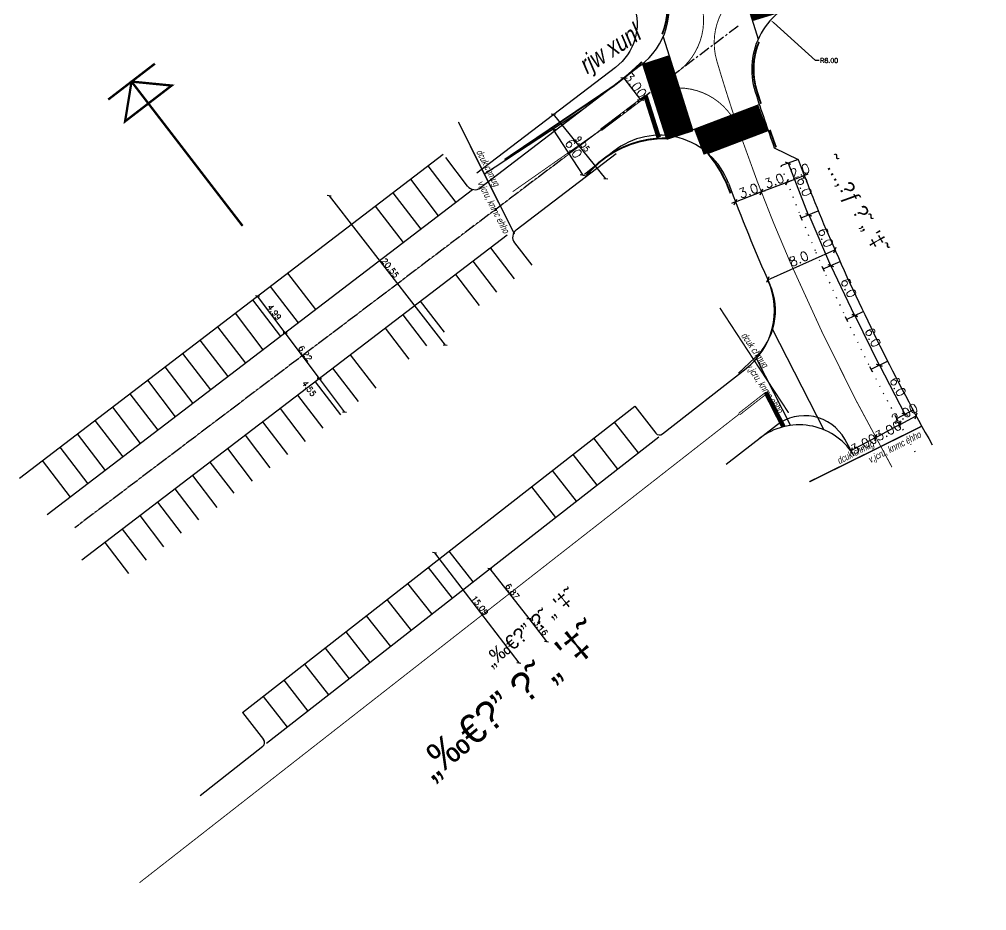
# Model space of a CAD drawing. Extents: x 183304 to 184528, y 666784 to 667526.
# Drawn here: x 184121.3 to 184226.5, y 667033.3 to 667130.2 of the extents above; entities that cross this region are included whole.
import ezdxf

# ---------------------------------------------------------------- set-up
doc = ezdxf.new("R2010")
doc.units = 0
for name, pattern in [('1-1', [2, 1, -1]), ('CENTER', [2, 1.25, -0.25, 0.25, -0.25]), ('DOT2', [3.175, 0, -3.175]), ('zeva05_05', [1, 0.5, -0.5])]:
    doc.linetypes.add(name, pattern=pattern)
for name, color, linetype in [('0-XREF', 7, 'Continuous'), ('D-15', 20, '1-1'), ('d-cl', 1, 'CENTER'), ('D-Dim', 7, 'Continuous'), ('d-gova', 152, 'Continuous'), ('d-han', 115, 'Continuous'), ('D-Kav-Parking', 9, 'DOT2'), ('D-MAAVAR', 7, 'Continuous'), ('D-Nativ', 7, '1-1'), ('D-Road', 7, 'Continuous'), ('D-TEXT', 7, 'Continuous'), ('stxt', 7, 'Continuous'), ('ZEVA-811', 8, 'zeva05_05')]:
    doc.layers.add(name, color=color, linetype=linetype)
doc.styles.add('MIR2', font='mirym.shx', dxfattribs={"width": 0.8, "oblique": 10})
doc.styles.add('mvt-hebtxt', font='mvt-oron')
doc.styles.add('mvt_hebtxt', font='mvt-oronm')
doc.styles.add('r', font='romand')
doc.styles.add('ROMAND', font='romand')
doc.dimstyles.new('DDIM', dxfattribs={"dimscale": 1.35, "dimtxt": 0.75, "dimasz": 0.35, "dimexe": 0, "dimexo": 0.5, "dimgap": 0.15, "dimtad": 1, "dimdec": 1, "dimzin": 0, "dimdsep": 46, "dimtxsty": 'ROMAND', "dimblk1": 'OBLIQUE', "dimblk2": 'OBLIQUE', "dimsah": 1, "dimcen": 0.5, "dimse1": 1, "dimse2": 1, "dimadec": 0, "dimazin": 0, "dimtfac": 0.75, "dimtdec": 1, "dimtmove": 2, "dimatfit": 3, "dimldrblk": 'OBLIQUE', "dimfxl": 1, "dimtolj": 1, "dimtzin": 0, "dimarcsym": 0})
doc.dimstyles.new('RAD', dxfattribs={"dimtxt": 0.5, "dimasz": 0.4, "dimexe": 0.1, "dimexo": 0, "dimgap": 0.1, "dimtad": 1, "dimtih": 1, "dimtoh": 1, "dimzin": 0, "dimdsep": 46, "dimtxsty": 'r', "dimcen": 0.1, "dimdle": 0.3, "dimadec": 0, "dimazin": 0, "dimtfac": 0.466667, "dimtofl": 0, "dimtmove": 1, "dimatfit": 3, "dimfxl": 1, "dimtolj": 1, "dimtzin": 0, "dimarcsym": 0})
doc.dimstyles.new('tik', dxfattribs={"dimscale": 1.25, "dimtxt": 0.5, "dimasz": 0.25, "dimexe": 0, "dimexo": 0, "dimgap": 0.09, "dimtad": 1, "dimzin": 0, "dimdsep": 46, "dimtxsty": 'r', "dimblk1": 'OBLIQUE', "dimblk2": 'OBLIQUE', "dimsah": 1, "dimcen": 0.09, "dimse1": 1, "dimse2": 1, "dimclrd": 256, "dimclrt": 256, "dimadec": 0, "dimazin": 0, "dimtfac": 1, "dimtix": 1, "dimtmove": 2, "dimatfit": 3, "dimldrblk": 'OBLIQUE', "dimfxl": 1, "dimtolj": 1, "dimtzin": 0, "dimarcsym": 0})

# ---------------------------------------------------------------- blocks, each defined once
blk = doc.blocks.new('TXT1')
at = {"layer": 'stxt', "style": 'mvt-hebtxt'}
blk.add_attdef('333', (-8.25, -0.75), '', height=4.5, dxfattribs=at)
blk = doc.blocks.new('*D419')
at = {"layer": 'D-Dim', "color": 0, "lineweight": -2, "transparency": 16777216}
for p, q in [((184207.91, 667125.77), (184203.34, 667129.9)), ((184208.31, 667125.77), (184207.91, 667125.77))]:
    blk.add_line(p, q, dxfattribs=at)
at = {"layer": 'D-Dim', "color": 0, "transparency": 16777216}
blk.add_solid([(184203.38, 667129.95), (184203.3, 667129.85), (184203.04, 667130.16)], dxfattribs=at)
at = {"layer": 'DEFPOINTS', "color": 0, "transparency": 16777216}
for p in [(184203.04, 667130.16), (184208.98, 667124.8)]:
    blk.add_point(p, dxfattribs=at)
at = {"layer": 'D-Dim', "color": 0, "transparency": 16777216, "insert": (184209.41, 667125.77), "char_height": 0.5, "attachment_point": 5, "style": 'r'}
blk.add_mtext('\\A1;R8.00', dxfattribs=at)
blk = doc.blocks.new('*D353')
at = {"layer": 'D-Dim', "color": 0, "lineweight": -2, "transparency": 16777216}
for p, q in [((184387.57, 667151.14), (184384.86, 667147.53)), ((184390.62, 667151.14), (184387.57, 667151.14)), ((184201.61, 666903.15), (184201.81, 666903.15)), ((184201.71, 666903.05), (184201.71, 666903.25))]:
    blk.add_line(p, q, dxfattribs=at)
at = {"layer": 'D-Dim', "color": 0, "transparency": 16777216}
blk.add_solid([(184384.81, 667147.57), (184384.92, 667147.49), (184384.62, 667147.21)], dxfattribs=at)
at = {"layer": 'DEFPOINTS', "color": 0, "transparency": 16777216}
for p in [(184384.62, 667147.21), (184201.71, 666903.15)]:
    blk.add_point(p, dxfattribs=at)
at = {"layer": 'D-Dim', "color": 0, "transparency": 16777216, "insert": (184389.15, 667151.49), "char_height": 0.5, "attachment_point": 5, "style": 'r'}
blk.add_mtext('\\A1;R305.00', dxfattribs=at)
blk = doc.blocks.new('_Oblique')
at = {"color": 0, "linetype": 'ByBlock', "lineweight": -2}
blk.add_line((-0.5, -0.5), (0.5, 0.5), dxfattribs=at)
blk = doc.blocks.new('*D434')
at = {"layer": 'D-Dim', "color": 0, "lineweight": -2, "transparency": 16777216}
blk.add_line((184188.91, 667121.48), (184187.1, 667123.84), dxfattribs=at)
at = {"layer": 'DEFPOINTS', "color": 0, "transparency": 16777216}
for p in [(184187.66, 667124.28), (184187.1, 667123.84), (184189.47, 667121.91)]:
    blk.add_point(p, dxfattribs=at)
at = {"layer": 'D-Dim', "color": 0, "lineweight": -2, "transparency": 16777216, "xscale": 0.4725, "yscale": 0.4725, "zscale": 0.4725}
for p, rotation in [((184187.1, 667123.84), 127.3918783933517), ((184188.91, 667121.48), 307.3918783933516)]:
    blk.add_blockref('_Oblique', p, dxfattribs=dict(at, rotation=rotation))
at = {"layer": 'D-Dim', "color": 0, "transparency": 16777216, "insert": (184188.34, 667123.09), "char_height": 1.012, "attachment_point": 5, "rotation": 307.3919, "style": 'ROMAND'}
blk.add_mtext('\\A1;3.00', dxfattribs=at)
blk = doc.blocks.new('*D371')
at = {"layer": 'D-Dim', "color": 0, "lineweight": -2, "transparency": 16777216}
for p, q in [((184199.23, 667110.38), (184202.03, 667111.46)), ((184202.03, 667111.46), (184202.47, 667111.63)), ((184199.23, 667110.38), (184198.79, 667110.21))]:
    blk.add_line(p, q, dxfattribs=at)
at = {"layer": 'DEFPOINTS', "color": 0, "transparency": 16777216}
for p in [(184201.95, 667111.66), (184202.03, 667111.46), (184199.15, 667110.58)]:
    blk.add_point(p, dxfattribs=at)
at = {"layer": 'D-Dim', "color": 0, "lineweight": -2, "transparency": 16777216, "xscale": 0.4725, "yscale": 0.4725, "zscale": 0.4725}
for p, rotation in [((184202.03, 667111.46), 200.9945909742544), ((184199.23, 667110.38), 20.99459097425438)]:
    blk.add_blockref('_Oblique', p, dxfattribs=dict(at, rotation=rotation))
at = {"layer": 'D-Dim', "color": 0, "transparency": 16777216, "insert": (184200.63, 667111.6), "char_height": 1.012, "attachment_point": 5, "rotation": 20.9946, "style": 'ROMAND'}
blk.add_mtext('\\A1;3.0', dxfattribs=at)
blk = doc.blocks.new('*D435')
at = {"layer": 'D-Dim', "color": 0, "lineweight": -2, "transparency": 16777216}
blk.add_line((184211.81, 667083.32), (184214.46, 667084.76), dxfattribs=at)
at = {"layer": 'DEFPOINTS', "color": 0, "transparency": 16777216}
for p in [(184214.46, 667084.76), (184214.79, 667084.15), (184212.14, 667082.71)]:
    blk.add_point(p, dxfattribs=at)
at = {"layer": 'D-Dim', "color": 0, "lineweight": -2, "transparency": 16777216, "xscale": 0.4725, "yscale": 0.4725, "zscale": 0.4725}
for p, rotation in [((184214.46, 667084.76), 28.52882251517324), ((184211.81, 667083.32), 208.5288225151732)]:
    blk.add_blockref('_Oblique', p, dxfattribs=dict(at, rotation=rotation))
at = {"layer": 'D-Dim', "color": 0, "transparency": 16777216, "insert": (184213.17, 667084.05), "char_height": 1.012, "attachment_point": 5, "rotation": 28.5288, "style": 'ROMAND'}
blk.add_mtext('\\A1;3.00', dxfattribs=at)
blk = doc.blocks.new('*D372')
at = {"layer": 'D-Dim', "color": 0, "lineweight": -2, "transparency": 16777216}
for p, q in [((184202.03, 667111.46), (184204.83, 667112.53)), ((184204.83, 667112.53), (184205.27, 667112.7)), ((184202.03, 667111.46), (184201.59, 667111.29))]:
    blk.add_line(p, q, dxfattribs=at)
at = {"layer": 'DEFPOINTS', "color": 0, "transparency": 16777216}
for p in [(184204.76, 667112.73), (184204.83, 667112.53), (184201.95, 667111.66)]:
    blk.add_point(p, dxfattribs=at)
at = {"layer": 'D-Dim', "color": 0, "lineweight": -2, "transparency": 16777216, "xscale": 0.4725, "yscale": 0.4725, "zscale": 0.4725}
for p, rotation in [((184204.83, 667112.53), 200.9945909742544), ((184202.03, 667111.46), 20.99459097425438)]:
    blk.add_blockref('_Oblique', p, dxfattribs=dict(at, rotation=rotation))
at = {"layer": 'D-Dim', "color": 0, "transparency": 16777216, "insert": (184203.43, 667112.68), "char_height": 1.012, "attachment_point": 5, "rotation": 20.9946, "style": 'ROMAND'}
blk.add_mtext('\\A1;3.0', dxfattribs=at)
blk = doc.blocks.new('*D373')
at = {"layer": 'D-Dim', "color": 0, "lineweight": -2, "transparency": 16777216}
for p, q in [((184206.7, 667113.25), (184207.14, 667113.42)), ((184204.83, 667112.53), (184204.39, 667112.36)), ((184204.83, 667112.53), (184206.7, 667113.25))]:
    blk.add_line(p, q, dxfattribs=at)
at = {"layer": 'DEFPOINTS', "color": 0, "transparency": 16777216}
for p in [(184206.62, 667113.45), (184204.76, 667112.73), (184206.7, 667113.25)]:
    blk.add_point(p, dxfattribs=at)
at = {"layer": 'D-Dim', "color": 0, "lineweight": -2, "transparency": 16777216, "xscale": 0.4725, "yscale": 0.4725, "zscale": 0.4725}
for p, rotation in [((184206.7, 667113.25), 200.9945909726765), ((184204.83, 667112.53), 20.99459097267644)]:
    blk.add_blockref('_Oblique', p, dxfattribs=dict(at, rotation=rotation))
at = {"layer": 'D-Dim', "color": 0, "transparency": 16777216, "insert": (184206.23, 667113.75), "char_height": 1.012, "attachment_point": 5, "rotation": 20.9946, "style": 'ROMAND'}
blk.add_mtext('\\A1;2.0', dxfattribs=at)
blk = doc.blocks.new('*D374')
at = {"layer": 'D-Dim', "color": 0, "lineweight": -2, "transparency": 16777216}
blk.add_line((184214.47, 667084.75), (184217.12, 667086.2), dxfattribs=at)
at = {"layer": 'DEFPOINTS', "color": 0, "transparency": 16777216}
for p in [(184217.12, 667086.2), (184217.45, 667085.59), (184214.8, 667084.15)]:
    blk.add_point(p, dxfattribs=at)
at = {"layer": 'D-Dim', "color": 0, "lineweight": -2, "transparency": 16777216, "xscale": 0.4725, "yscale": 0.4725, "zscale": 0.4725}
for p, rotation in [((184217.12, 667086.2), 28.52882251517324), ((184214.47, 667084.75), 208.5288225151732)]:
    blk.add_blockref('_Oblique', p, dxfattribs=dict(at, rotation=rotation))
at = {"layer": 'D-Dim', "color": 0, "transparency": 16777216, "insert": (184215.83, 667085.49), "char_height": 1.012, "attachment_point": 5, "rotation": 28.5288, "style": 'ROMAND'}
blk.add_mtext('\\A1;3.00', dxfattribs=at)
blk = doc.blocks.new('*D375')
at = {"layer": 'D-Dim', "color": 0, "lineweight": -2, "transparency": 16777216}
blk.add_line((184217.12, 667086.17), (184218.87, 667087.12), dxfattribs=at)
at = {"layer": 'DEFPOINTS', "color": 0, "transparency": 16777216}
for p in [(184218.87, 667087.12), (184219.2, 667086.52), (184217.45, 667085.56)]:
    blk.add_point(p, dxfattribs=at)
at = {"layer": 'D-Dim', "color": 0, "lineweight": -2, "transparency": 16777216, "xscale": 0.4725, "yscale": 0.4725, "zscale": 0.4725}
for p, rotation in [((184218.87, 667087.12), 28.52882251535594), ((184217.12, 667086.17), 208.528822515356)]:
    blk.add_blockref('_Oblique', p, dxfattribs=dict(at, rotation=rotation))
at = {"layer": 'D-Dim', "color": 0, "transparency": 16777216, "insert": (184217.61, 667087.37), "char_height": 1.012, "attachment_point": 5, "rotation": 28.5288, "style": 'ROMAND'}
blk.add_mtext('\\A1;2.00', dxfattribs=at)
blk = doc.blocks.new('*D436')
at = {"layer": 'D-Dim', "color": 0, "lineweight": -2, "transparency": 16777216}
blk.add_line((184202.73, 667101.92), (184210.04, 667105.16), dxfattribs=at)
at = {"layer": 'DEFPOINTS', "color": 0, "transparency": 16777216}
for p in [(184210.04, 667105.16), (184210.27, 667104.63), (184202.96, 667101.39)]:
    blk.add_point(p, dxfattribs=at)
at = {"layer": 'D-Dim', "color": 0, "lineweight": -2, "transparency": 16777216, "xscale": 0.4725, "yscale": 0.4725, "zscale": 0.4725}
for p, rotation in [((184210.04, 667105.16), 23.90442515723384), ((184202.73, 667101.92), 203.9044251572338)]:
    blk.add_blockref('_Oblique', p, dxfattribs=dict(at, rotation=rotation))
at = {"layer": 'D-Dim', "color": 0, "transparency": 16777216, "insert": (184206.1, 667104.19), "char_height": 1.012, "attachment_point": 5, "rotation": 23.9044, "style": 'ROMAND'}
blk.add_mtext('\\A1;8.0', dxfattribs=at)
blk = doc.blocks.new('*D437')
at = {"layer": 'D-Dim', "color": 0, "lineweight": -2, "transparency": 16777216}
blk.add_line((184182.67, 667113.28), (184179.39, 667118.3), dxfattribs=at)
at = {"layer": 'DEFPOINTS', "color": 0, "transparency": 16777216}
for p in [(184179.39, 667118.3), (184179.53, 667118.39), (184182.81, 667113.38)]:
    blk.add_point(p, dxfattribs=at)
at = {"layer": 'D-Dim', "color": 0, "lineweight": -2, "transparency": 16777216, "xscale": 0.4725, "yscale": 0.4725, "zscale": 0.4725}
for p, rotation in [((184179.39, 667118.3), 123.2126993340667), ((184182.67, 667113.28), 303.2126993340667)]:
    blk.add_blockref('_Oblique', p, dxfattribs=dict(at, rotation=rotation))
at = {"layer": 'D-Dim', "color": 0, "transparency": 16777216, "insert": (184181.62, 667116.18), "char_height": 1.012, "attachment_point": 5, "rotation": 303.2127, "style": 'ROMAND'}
blk.add_mtext('\\A1;6.0', dxfattribs=at)
blk = doc.blocks.new('o1')
for p, q in [((0, -2), (0, 0)), ((0.3, -2), (-0.3, -2))]:
    blk.add_line(p, q)
blk = doc.blocks.new('*D443')
at = {"layer": 'D-Dim', "color": 0, "lineweight": -2, "transparency": 16777216}
blk.add_line((184204.95, 667114.58), (184207.14, 667108.99), dxfattribs=at)
at = {"layer": 'DEFPOINTS', "color": 0, "transparency": 16777216}
for p in [(184206.03, 667115), (184208.23, 667109.42), (184207.14, 667108.99)]:
    blk.add_point(p, dxfattribs=at)
at = {"layer": 'D-Dim', "color": 0, "lineweight": -2, "transparency": 16777216, "xscale": 0.4725, "yscale": 0.4725, "zscale": 0.4725}
for p, rotation in [((184204.95, 667114.58), 111.4173706625076), ((184207.14, 667108.99), 291.4173706625076)]:
    blk.add_blockref('_Oblique', p, dxfattribs=dict(at, rotation=rotation))
at = {"layer": 'D-Dim', "color": 0, "transparency": 16777216, "insert": (184206.71, 667112.04), "char_height": 1.012, "attachment_point": 5, "rotation": 291.4174, "style": 'ROMAND'}
blk.add_mtext('\\A1;6.0', dxfattribs=at)
blk = doc.blocks.new('*D444')
at = {"layer": 'D-Dim', "color": 0, "lineweight": -2, "transparency": 16777216}
blk.add_line((184207.2, 667108.97), (184209.57, 667103.46), dxfattribs=at)
at = {"layer": 'DEFPOINTS', "color": 0, "transparency": 16777216}
for p in [(184208.23, 667109.42), (184210.6, 667103.91), (184209.57, 667103.46)]:
    blk.add_point(p, dxfattribs=at)
at = {"layer": 'D-Dim', "color": 0, "lineweight": -2, "transparency": 16777216, "xscale": 0.4725, "yscale": 0.4725, "zscale": 0.4725}
for p, rotation in [((184207.2, 667108.97), 113.2829683634411), ((184209.57, 667103.46), 293.2829683634411)]:
    blk.add_blockref('_Oblique', p, dxfattribs=dict(at, rotation=rotation))
at = {"layer": 'D-Dim', "color": 0, "transparency": 16777216, "insert": (184209.03, 667106.5), "char_height": 1.012, "attachment_point": 5, "rotation": 293.283, "style": 'ROMAND'}
blk.add_mtext('\\A1;6.0', dxfattribs=at)
blk = doc.blocks.new('*D445')
at = {"layer": 'D-Dim', "color": 0, "lineweight": -2, "transparency": 16777216}
blk.add_line((184209.6, 667103.43), (184212.18, 667098.01), dxfattribs=at)
at = {"layer": 'DEFPOINTS', "color": 0, "transparency": 16777216}
for p in [(184210.6, 667103.91), (184212.18, 667098.01), (184213.18, 667098.49)]:
    blk.add_point(p, dxfattribs=at)
at = {"layer": 'D-Dim', "color": 0, "lineweight": -2, "transparency": 16777216, "xscale": 0.4725, "yscale": 0.4725, "zscale": 0.4725}
for p, rotation in [((184209.6, 667103.43), 115.4625646252596), ((184212.18, 667098.01), 295.4625646252596)]:
    blk.add_blockref('_Oblique', p, dxfattribs=dict(at, rotation=rotation))
at = {"layer": 'D-Dim', "color": 0, "transparency": 16777216, "insert": (184211.53, 667101.03), "char_height": 1.012, "attachment_point": 5, "rotation": 295.4626, "style": 'ROMAND'}
blk.add_mtext('\\A1;6.0', dxfattribs=at)
blk = doc.blocks.new('*D446')
at = {"layer": 'D-Dim', "color": 0, "lineweight": -2, "transparency": 16777216}
blk.add_line((184212.21, 667098.02), (184214.86, 667092.63), dxfattribs=at)
at = {"layer": 'DEFPOINTS', "color": 0, "transparency": 16777216}
for p in [(184213.11, 667098.46), (184214.86, 667092.63), (184215.76, 667093.07)]:
    blk.add_point(p, dxfattribs=at)
at = {"layer": 'D-Dim', "color": 0, "lineweight": -2, "transparency": 16777216, "xscale": 0.4725, "yscale": 0.4725, "zscale": 0.4725}
for p, rotation in [((184212.21, 667098.02), 116.1501139786109), ((184214.86, 667092.63), 296.1501139786109)]:
    blk.add_blockref('_Oblique', p, dxfattribs=dict(at, rotation=rotation))
at = {"layer": 'D-Dim', "color": 0, "transparency": 16777216, "insert": (184214.17, 667095.64), "char_height": 1.012, "attachment_point": 5, "rotation": 296.1501, "style": 'ROMAND'}
blk.add_mtext('\\A1;6.0', dxfattribs=at)
blk = doc.blocks.new('*D447')
at = {"layer": 'D-Dim', "color": 0, "lineweight": -2, "transparency": 16777216}
blk.add_line((184214.87, 667092.61), (184217.65, 667087.29), dxfattribs=at)
at = {"layer": 'DEFPOINTS', "color": 0, "transparency": 16777216}
for p in [(184215.76, 667093.07), (184217.65, 667087.29), (184218.54, 667087.76)]:
    blk.add_point(p, dxfattribs=at)
at = {"layer": 'D-Dim', "color": 0, "lineweight": -2, "transparency": 16777216, "xscale": 0.4725, "yscale": 0.4725, "zscale": 0.4725}
for p, rotation in [((184214.87, 667092.61), 117.6068317615747), ((184217.65, 667087.29), 297.6068317615747)]:
    blk.add_blockref('_Oblique', p, dxfattribs=dict(at, rotation=rotation))
at = {"layer": 'D-Dim', "color": 0, "transparency": 16777216, "insert": (184216.89, 667090.28), "char_height": 1.012, "attachment_point": 5, "rotation": 297.6068, "style": 'ROMAND'}
blk.add_mtext('\\A1;6.0', dxfattribs=at)
blk = doc.blocks.new('*D508')
at = {"layer": 'D-Dim', "lineweight": -2, "transparency": 16777216}
blk.add_line((184155.02, 667111.04), (184167.64, 667094.81), dxfattribs=at)
at = {"layer": 'DEFPOINTS', "color": 0, "transparency": 16777216}
for p in [(184155.38, 667111.31), (184167.64, 667094.81), (184167.99, 667095.09)]:
    blk.add_point(p, dxfattribs=at)
at = {"layer": 'D-Dim', "lineweight": -2, "transparency": 16777216, "xscale": 0.3125, "yscale": 0.3125, "zscale": 0.3125}
for p, rotation in [((184155.02, 667111.04), 127.8749836510911), ((184167.64, 667094.81), 307.8749836510911)]:
    blk.add_blockref('_Oblique', p, dxfattribs=dict(at, rotation=rotation))
at = {"layer": 'D-Dim', "transparency": 16777216, "insert": (184161.67, 667103.19), "char_height": 0.625, "attachment_point": 5, "rotation": 307.875, "style": 'r'}
blk.add_mtext('\\A1;20.55', dxfattribs=at)
blk = doc.blocks.new('*D509')
at = {"layer": 'D-Dim', "lineweight": -2, "transparency": 16777216}
blk.add_line((184185.13, 667112.9), (184179.41, 667119.91), dxfattribs=at)
at = {"layer": 'DEFPOINTS', "color": 0, "transparency": 16777216}
for p in [(184179.41, 667119.91), (184179.41, 667119.91), (184185.13, 667112.9)]:
    blk.add_point(p, dxfattribs=at)
at = {"layer": 'D-Dim', "lineweight": -2, "transparency": 16777216, "xscale": 0.3125, "yscale": 0.3125, "zscale": 0.3125}
for p, rotation in [((184179.41, 667119.91), 129.2047433715948), ((184185.13, 667112.9), 309.2047433715948)]:
    blk.add_blockref('_Oblique', p, dxfattribs=dict(at, rotation=rotation))
at = {"layer": 'D-Dim', "transparency": 16777216, "insert": (184182.6, 667116.68), "char_height": 0.625, "attachment_point": 5, "rotation": 309.2047, "style": 'r'}
blk.add_mtext('\\A1;9.05', dxfattribs=at)
blk = doc.blocks.new('*D513')
at = {"layer": 'D-Dim', "lineweight": -2, "transparency": 16777216}
blk.add_line((184166.49, 667072.21), (184175.67, 667060.23), dxfattribs=at)
at = {"layer": 'DEFPOINTS', "color": 0, "transparency": 16777216}
for p in [(184166.49, 667072.21), (184175.67, 667060.23), (184175.67, 667060.23)]:
    blk.add_point(p, dxfattribs=at)
at = {"layer": 'D-Dim', "lineweight": -2, "transparency": 16777216, "xscale": 0.3125, "yscale": 0.3125, "zscale": 0.3125}
for p, rotation in [((184166.49, 667072.21), 127.4302764087468), ((184175.67, 667060.23), 307.4302764087468)]:
    blk.add_blockref('_Oblique', p, dxfattribs=dict(at, rotation=rotation))
at = {"layer": 'D-Dim', "transparency": 16777216, "insert": (184171.42, 667066.48), "char_height": 0.625, "attachment_point": 5, "rotation": 307.4303, "style": 'r'}
blk.add_mtext('\\A1;15.09', dxfattribs=at)
blk = doc.blocks.new('*D514')
at = {"layer": 'D-Dim', "lineweight": -2, "transparency": 16777216}
blk.add_line((184176.73, 667065.05), (184178.68, 667062.56), dxfattribs=at)
at = {"layer": 'DEFPOINTS', "color": 0, "transparency": 16777216}
for p in [(184176.73, 667065.05), (184179.1, 667062.89), (184178.68, 667062.56)]:
    blk.add_point(p, dxfattribs=at)
at = {"layer": 'D-Dim', "lineweight": -2, "transparency": 16777216, "xscale": 0.3125, "yscale": 0.3125, "zscale": 0.3125}
for p, rotation in [((184176.73, 667065.05), 128.0135513462168), ((184178.68, 667062.56), 308.0135513462168)]:
    blk.add_blockref('_Oblique', p, dxfattribs=dict(at, rotation=rotation))
at = {"layer": 'D-Dim', "transparency": 16777216, "insert": (184178.04, 667064.07), "char_height": 0.625, "attachment_point": 5, "rotation": 308.0136, "style": 'r'}
blk.add_mtext('\\A1;3.16', dxfattribs=at)
blk = doc.blocks.new('*D515')
at = {"layer": 'D-Dim', "lineweight": -2, "transparency": 16777216}
blk.add_line((184172.5, 667070.46), (184176.74, 667065.05), dxfattribs=at)
at = {"layer": 'DEFPOINTS', "color": 0, "transparency": 16777216}
for p in [(184172.5, 667070.46), (184176.74, 667065.05), (184176.74, 667065.05)]:
    blk.add_point(p, dxfattribs=at)
at = {"layer": 'D-Dim', "lineweight": -2, "transparency": 16777216, "xscale": 0.3125, "yscale": 0.3125, "zscale": 0.3125}
for p, rotation in [((184172.5, 667070.46), 128.0247234065498), ((184176.74, 667065.05), 308.0247234065498)]:
    blk.add_blockref('_Oblique', p, dxfattribs=dict(at, rotation=rotation))
at = {"layer": 'D-Dim', "transparency": 16777216, "insert": (184174.95, 667068.02), "char_height": 0.625, "attachment_point": 5, "rotation": 308.0247, "style": 'r'}
blk.add_mtext('\\A1;6.87', dxfattribs=at)
blk = doc.blocks.new('*D531')
at = {"layer": 'D-Dim', "lineweight": -2, "transparency": 16777216}
blk.add_line((184156.69, 667087.53), (184153.96, 667091.17), dxfattribs=at)
at = {"layer": 'DEFPOINTS', "color": 0, "transparency": 16777216}
for p in [(184153.63, 667090.92, 6.37), (184153.96, 667091.17), (184156.19, 667087.15, 10.83)]:
    blk.add_point(p, dxfattribs=at)
at = {"layer": 'D-Dim', "lineweight": -2, "transparency": 16777216, "xscale": 0.3125, "yscale": 0.3125, "zscale": 0.3125}
for p, rotation in [((184153.96, 667091.17), 126.8632113948914), ((184156.69, 667087.53), 306.8632113948914)]:
    blk.add_blockref('_Oblique', p, dxfattribs=dict(at, rotation=rotation))
at = {"layer": 'D-Dim', "transparency": 16777216, "insert": (184152.85, 667090.08), "char_height": 0.625, "attachment_point": 5, "rotation": 306.8632, "style": 'r'}
blk.add_mtext('\\A1;4.55', dxfattribs=at)
blk = doc.blocks.new('*D532')
at = {"layer": 'D-Dim', "lineweight": -2, "transparency": 16777216}
blk.add_line((184153.96, 667091.17), (184150.23, 667096.14), dxfattribs=at)
at = {"layer": 'DEFPOINTS', "color": 0, "transparency": 16777216}
for p in [(184151.23, 667096.89, 0.29), (184150.23, 667096.14), (184153.63, 667090.92, 6.37)]:
    blk.add_point(p, dxfattribs=at)
at = {"layer": 'D-Dim', "lineweight": -2, "transparency": 16777216, "xscale": 0.3125, "yscale": 0.3125, "zscale": 0.3125}
for p, rotation in [((184150.23, 667096.14), 126.8632113948914), ((184153.96, 667091.17), 306.8632113948914)]:
    blk.add_blockref('_Oblique', p, dxfattribs=dict(at, rotation=rotation))
at = {"layer": 'D-Dim', "transparency": 16777216, "insert": (184152.43, 667093.91), "char_height": 0.625, "attachment_point": 5, "rotation": 306.8632, "style": 'r'}
blk.add_mtext('\\A1;6.22', dxfattribs=at)
blk = doc.blocks.new('*D533')
at = {"layer": 'D-Dim', "lineweight": -2, "transparency": 16777216}
blk.add_line((184150.23, 667096.14), (184147.23, 667100.14), dxfattribs=at)
at = {"layer": 'DEFPOINTS', "color": 0, "transparency": 16777216}
for p in [(184147.23, 667100.14), (184147.54, 667100.37), (184151.34, 667096.97)]:
    blk.add_point(p, dxfattribs=at)
at = {"layer": 'D-Dim', "lineweight": -2, "transparency": 16777216, "xscale": 0.3125, "yscale": 0.3125, "zscale": 0.3125}
for p, rotation in [((184147.23, 667100.14), 126.8632113948914), ((184150.23, 667096.14), 306.8632113948914)]:
    blk.add_blockref('_Oblique', p, dxfattribs=dict(at, rotation=rotation))
at = {"layer": 'D-Dim', "transparency": 16777216, "insert": (184149.07, 667098.39), "char_height": 0.625, "attachment_point": 5, "rotation": 306.8632, "style": 'r'}
blk.add_mtext('\\A1;4.99', dxfattribs=at)

msp = doc.modelspace()

# ---------------------------------------------------------------- linework, layer by layer
at = {"layer": '0-XREF', "const_width": 0.15}
for points in [[(184175.18, 667106.882), (184172.197, 667112.83), (184169.079, 667119.082)], [(184205, 667087.433), (184201.349, 667092.996), (184197.527, 667098.844)], [(184219.48, 667085.978), (184213.518, 667083.021), (184207.253, 667079.93)]]:
    msp.add_lwpolyline(points, dxfattribs=at)
at = {"layer": 'D-15', "const_width": 0.2, "flags": 128}
for points in [[(184191.112, 667134.919), (184191.386, 667134.132, -0.1826214), (184191.245, 667128.62)], [(184201.78, 667127.797, 0.1780114), (184201.556, 667122.419, 0.0019415), (184201.997, 667121.065)], [(184189.054, 667125.603, -0.0536421), (184184.34, 667121.883), (184174.107, 667114.972)], [(184202.961, 667118.221, 0.0027474), (184203.633, 667116.322)], [(184191.744, 667117.302, 0.229189), (184183.012, 667113.275)], [(184198.682, 667111.31, 0.0922361), (184196.253, 667115.614, 0.1416518)]]:
    msp.add_lwpolyline(points, format="xyb", dxfattribs=at)
at = {"layer": 'd-cl'}
msp.add_line((184199.529, 667129.518), (184127.373, 667074.94), dxfattribs=at)
at = {"layer": 'D-Dim'}
for p, q in [((184199.534, 667091.752), (184201.327, 667093.415)), ((184203.665, 667086.071), (184198.205, 667081.818))]:
    msp.add_line(p, q, dxfattribs=at)
at = {"layer": 'd-gova', "const_width": 0.25, "flags": 128}
for points in [[(184136.074, 667125.42), (184131.001, 667121.518)], [(184145.61, 667107.775), (184133.537, 667123.469)]]:
    msp.add_lwpolyline(points, dxfattribs=at)
at = {"layer": 'd-gova', "flags": 128}
msp.add_lwpolyline([(184137.903, 667123.042, 0.25, 0.25, 0), (184133.537, 667123.469, 0.25, 0.25, 0), (184132.83, 667119.14, 0.25, 0.25, 0), (184137.903, 667123.042, 0, 0, 0)], format="xyseb", dxfattribs=at)
at = {"layer": 'd-han'}
for p, q in [((184206.035, 667115.002), (184204.161, 667114.302)), ((184165.767, 667114.299), (184168.804, 667110.326)), ((184163.86, 667112.841), (184166.897, 667108.869)), ((184124.369, 667076.357), (184170.623, 667111.717)), ((184161.954, 667111.383), (184164.99, 667107.411)), ((184160.047, 667109.926), (184163.084, 667105.954)), ((184128.135, 667071.431), (184174.388, 667106.792)), ((184172.569, 667105.401), (184175.15, 667102.025)), ((184175.186, 667105.929), (184177.057, 667103.482)), ((184170.662, 667103.943), (184173.244, 667100.567)), ((184150.514, 667102.638), (184153.55, 667098.666)), ((184168.756, 667102.486), (184171.337, 667099.109)), ((184148.607, 667101.18), (184151.644, 667097.208)), ((184146.7, 667099.723), (184149.737, 667095.75)), ((184164.942, 667099.57), (184167.524, 667096.194)), ((184144.794, 667098.265), (184147.83, 667094.293)), ((184163.036, 667098.113), (184165.617, 667094.736)), ((184142.887, 667096.807), (184145.924, 667092.835)), ((184161.129, 667096.655), (184163.71, 667093.279)), ((184140.98, 667095.35), (184144.017, 667091.377)), ((184139.074, 667093.892), (184142.11, 667089.92)), ((184157.316, 667093.74), (184160.093, 667090.108)), ((184137.167, 667092.434), (184140.204, 667088.462)), ((184155.409, 667092.282), (184158.185, 667088.652)), ((184135.26, 667090.977), (184138.297, 667087.005)), ((184153.502, 667090.825), (184156.264, 667087.212)), ((184133.354, 667089.519), (184136.39, 667085.547)), ((184151.596, 667089.367), (184154.344, 667085.772)), ((184131.447, 667088.062), (184134.484, 667084.089)), ((184149.689, 667087.91), (184152.424, 667084.332)), ((184129.54, 667086.604), (184132.577, 667082.632)), ((184147.782, 667086.452), (184150.504, 667082.892)), ((184186.015, 667086.422), (184188.633, 667083.073)), ((184127.634, 667085.146), (184130.67, 667081.174)), ((184145.876, 667084.994), (184148.583, 667081.453)), ((184148.215, 667051.48), (184190.878, 667084.828)), ((184183.77, 667084.666), (184186.387, 667081.318)), ((184125.727, 667083.689), (184128.764, 667079.717)), ((184143.969, 667083.537), (184146.663, 667080.013)), ((184181.524, 667082.911), (184184.142, 667079.563)), ((184123.82, 667082.231), (184126.857, 667078.259)), ((184142.063, 667082.079), (184144.644, 667078.703)), ((184179.279, 667081.156), (184181.896, 667077.808)), ((184140.156, 667080.621), (184142.823, 667077.133)), ((184138.249, 667079.164), (184140.83, 667075.787)), ((184177.034, 667079.401), (184179.651, 667076.053)), ((184136.343, 667077.706), (184138.924, 667074.33)), ((184134.436, 667076.249), (184137.017, 667072.872)), ((184132.529, 667074.791), (184135.11, 667071.415)), ((184130.623, 667073.333), (184133.204, 667069.957)), ((184168.052, 667072.38), (184170.669, 667069.032)), ((184165.806, 667070.625), (184168.424, 667067.277)), ((184163.561, 667068.87), (184166.178, 667065.522)), ((184161.316, 667067.115), (184163.933, 667063.766)), ((184159.07, 667065.36), (184161.688, 667062.011)), ((184156.825, 667063.604), (184159.442, 667060.256)), ((184154.579, 667061.849), (184157.197, 667058.501)), ((184152.334, 667060.094), (184154.951, 667056.746)), ((184150.089, 667058.339), (184152.706, 667054.991)), ((184147.843, 667056.584), (184150.46, 667053.235))]:
    msp.add_line(p, q, dxfattribs=at)
at = {"layer": 'D-Kav-Parking', "ltscale": 0.25}
for centre, radius, start, end in [((184376.122, 667178.495), 183.551, 200.4706, 203.636), ((184438.828, 667205.938), 252, 203.636, 209.20166)]:
    msp.add_arc(centre, radius, start, end, dxfattribs=at)
at = {"layer": 'D-MAAVAR'}
for p, q in [((184198.758, 667137.587), (184201.689, 667128.091)), ((184191.338, 667128.327), (184194.544, 667118.213)), ((184189.12, 667125.397), (184191.666, 667117.363)), ((184194.544, 667118.213), (184201.81, 667120.993)), ((184196.293, 667115.671), (184202.774, 667118.15)), ((184203.209, 667096.568), (184208.817, 667085.599)), ((184201.501, 667093.318), (184205.209, 667086.066))]:
    msp.add_line(p, q, dxfattribs=at)
at = {"layer": 'D-MAAVAR', "const_width": 0.5, "flags": 128}
for points in [[(184189.412, 667121.992), (184190.872, 667117.387)], [(184202.516, 667089.686), (184204.442, 667085.919)]]:
    msp.add_lwpolyline(points, dxfattribs=at)
at = {"layer": 'D-Nativ', "const_width": 0.1, "flags": 128}
for points in [[(184194.133, 667135.973), (184195.362, 667132.45, -0.3431861), (184192.613, 667124.305)], [(184200.011, 667133.526, 0.3280712), (184197.189, 667125.728, 0.0081555), (184199.005, 667119.92, 0.0081555)], [(184198.732, 667119.816, 0.2405356), (184193.097, 667122.779)]]:
    msp.add_lwpolyline(points, format="xyb", dxfattribs=at)
at = {"layer": 'D-Nativ', "linetype": 'Continuous', "const_width": 0.1, "flags": 128}
for points in [[(184189.384, 667121.97), (184184.549, 667118.313)], [(184189.505, 667121.811), (184184.64, 667118.131)], [(184199.553, 667087.37), (184202.5, 667089.674)], [(184199.677, 667087.213), (184202.624, 667089.516)]]:
    msp.add_lwpolyline(points, dxfattribs=at)
at = {"layer": 'D-Nativ', "const_width": 0.1, "flags": 128}
for points in [[(184186.256, 667119.478), (184127.373, 667074.94)], [(184134.404, 667036.319), (184199.615, 667087.292)]]:
    msp.add_lwpolyline(points, dxfattribs=at)
at = {"layer": 'D-Nativ', "const_width": 0.1}
msp.add_lwpolyline([(184184.592, 667118.225), (184174.992, 667111.494)], dxfattribs=at)
for points in [[(184199.97, 667117.077, 0.0192624), (184205.22, 667103.702)], [(184205.22, 667103.702, 0.0242895), (184216.237, 667081.527)]]:
    msp.add_lwpolyline(points, format="xyb", dxfattribs=at)
at = {"layer": 'D-Road'}
for p, q in [((184188.88, 667125.206), (184171.489, 667111.914)), ((184188.88, 667125.206), (184182.592, 667120.4)), ((184182.592, 667120.4), (184171.922, 667113.415)), ((184121.332, 667080.329), (184167.433, 667115.572)), ((184175.373, 667107.331), (184186.235, 667115.633)), ((184185.987, 667115.895), (184182.814, 667113.375)), ((184203.445, 667116.254), (184206.035, 667115.002)), ((184170.088, 667112.102), (184167.707, 667115.215)), ((184191.272, 667085.136), (184200.389, 667092.263)), ((184145.598, 667054.829), (184188.261, 667088.177)), ((184188.261, 667088.177), (184190.57, 667085.222)), ((184212.14, 667082.709), (184211.102, 667084.565)), ((184145.598, 667054.829), (184147.904, 667051.878)), ((184140.997, 667045.817), (184147.819, 667051.176))]:
    msp.add_line(p, q, dxfattribs=at)
at = {"layer": 'D-Road', "flags": 128}
for points in [[(184185.117, 667140.565), (184188.188, 667131.764, -0.3241561), (184186.166, 667125.02), (184171.094, 667113.5)], [(184206.035, 667115.002, 0.0138125), (184209.8, 667105.707, 0.0242895), (184220.601, 667083.967)]]:
    msp.add_lwpolyline(points, format="xyb", dxfattribs=at)
at = {"layer": 'D-Road'}
for centre, radius, start, end in [((184184.022, 667131.562), 8, 307.39188, 19.23356), ((184208.982, 667124.804), 8, 103.37444, 197.80888), ((184376.122, 667178.495), 183.551, 197.80888, 199.82167), ((184190.962, 667109.63), 8, 20.40143, 128.45371), ((184376.122, 667178.495), 189.551, 200.40143, 204.00136), ((184170.882, 667112.709), 1, 217.39739, 307.39188), ((184175.981, 667106.537), 1, 127.39188, 217.39739), ((184195.462, 667098.566), 8, 308.01355, 23.86611), ((184196.565, 667098.546), 7, 312.86177, 24.00136), ((184206.737, 667082.126), 5, 29.20166, 127.91284), ((184206.145, 667079.129), 7, 33.4231, 127.91284), ((184190.964, 667085.53), 0.5, 218.01355, 308.01355), ((184147.511, 667051.57), 0.5, 308.15556, 38.01355)]:
    msp.add_arc(centre, radius, start, end, dxfattribs=at)
at = {"layer": 'ZEVA-811', "const_width": 3}
for points in [[(184202.526, 667130.494), (184200.336, 667137.644)], [(184193.191, 667117.597), (184190.515, 667125.861)], [(184195.224, 667116.912), (184202.214, 667119.568)]]:
    msp.add_lwpolyline(points, dxfattribs=at)

# ---------------------------------------------------------------- block references
at = {"layer": 'D-Dim'}
for p, rotation in [((184208.226, 667109.417), 292.3641399676994), ((184210.597, 667103.905), 294.0874659163949), ((184213.112, 667098.458), 295.4625646247101), ((184215.756, 667093.072), 296.8376633330254), ((184218.529, 667087.751), 298.2127620413405)]:
    msp.add_blockref('o1', p, dxfattribs=dict(at, rotation=rotation))
at = {"layer": 'stxt'}
ref = msp.add_blockref('TXT1', (184192.763, 667125.511), dxfattribs=dict(at, xscale=0.2, yscale=0.2, rotation=299.9482871874881))
ref.add_attrib('333', "˜…‚\x90ƒ \x81˜„ '‡˜", (184208.735, 667114.872), dxfattribs={"layer": '0', "height": 1.6, "rotation": 299.83754, "style": 'mvt_hebtxt'})
ref = msp.add_blockref('TXT1', (184175.178, 667071.18), dxfattribs=dict(at, xscale=0.2, yscale=0.2, rotation=39.38340498168364))
ref.add_attrib('333', "„‰€\x9a” \x81˜„ '‡˜", (184172.7, 667059.662), dxfattribs={"layer": '0', "height": 1.6, "rotation": 39.27266, "style": 'mvt_hebtxt'})
ref = msp.add_blockref('TXT1', (184171.202, 667070.405), dxfattribs=dict(at, xscale=0.3999999999999999, yscale=0.3999999999999999, zscale=0.3999999999999999, rotation=39.38340498168364))
ref.add_attrib('333', "„‰€\x9a” \x81˜„ '‡˜", (184166.246, 667047.369), dxfattribs={"layer": '0', "height": 3.2, "rotation": 39.27266, "style": 'mvt_hebtxt'})

# ---------------------------------------------------------------- texts
at = {"layer": 'D-TEXT', "style": 'MIR2', "oblique": 10, "width": 0.8}
for s, rotation, p in [('dcuk chmug', 297.34626, (184170.992, 667115.834)), ('v,jcru, knmc ehho', 297.34626, (184171.125, 667112.461)), ('dcuk chmug', 303.9977, (184199.804, 667095.84)), ('v,jcru, knmc ehho', 303.9977, (184200.326, 667092.506)), ('v,jcru, knmc ehho', 27.09427, (184213.882, 667081.947)), ('dcuk chmug', 27.09427, (184210.509, 667081.829))]:
    msp.add_text(s, height=0.75, rotation=rotation, dxfattribs=at).set_placement(p)
at = {"layer": 'stxt', "style": 'MIR2', "oblique": 10, "width": 0.8}
msp.add_text('rjw xunl', height=2, rotation=33.28221, dxfattribs=at).set_placement((184183.008, 667124.184))

# ---------------------------------------------------------------- dimensions: what is measured, and where the dimension line sits
at = {"layer": 'D-Dim'}
for center, mpoint, picture, middle in [((184201.709, 666903.147), (184384.623, 667147.212), '*D353', (184387.569, 667151.143)), ((184208.982, 667124.804), (184203.043, 667130.164), '*D419', (184207.908, 667125.774))]:
    dim = msp.add_radius_dim(center=center, mpoint=mpoint, dimstyle='RAD', dxfattribs=at)
    dim.commit()
    dim.dimension.update_dxf_attribs({"geometry": picture, "text_midpoint": middle, "dimtype": 164})
for base, p1, p2, angle, text, picture, middle in [((184187.097, 667123.844), (184189.473, 667121.912), (184187.665, 667124.278), 127.39188, '3.00', '*D434', (184188.34, 667123.09)), ((184218.866, 667087.123), (184217.447, 667085.564), (184219.196, 667086.515), 28.52882, '2.00', '*D375', (184217.606, 667087.373)), ((184217.124, 667086.196), (184214.803, 667084.147), (184217.454, 667085.588), 28.52882, '3.00', '*D374', (184215.83, 667085.493)), ((184214.461, 667084.758), (184212.14, 667082.709), (184214.791, 667084.15), 28.52882, '3.00', '*D435', (184213.167, 667084.055))]:
    dim = msp.add_linear_dim(base=base, p1=p1, p2=p2, angle=angle, text=text, dimstyle='DDIM', dxfattribs=at)
    dim.commit()
    dim.dimension.update_dxf_attribs({"geometry": picture, "text_midpoint": middle, "dimtype": 161})
for p1, p2, distance, dimstyle, picture, middle in [((184185.13, 667112.9), (184179.409, 667119.914), 0, 'tik', '*D509', (184182.599, 667116.676)), ((184182.814, 667113.375), (184179.528, 667118.395), 0.17, 'DDIM', '*D437', (184181.622, 667116.18)), ((184206.035, 667115.002), (184208.226, 667109.417), -1.161, 'DDIM', '*D443', (184206.709, 667112.044)), ((184155.375, 667111.312), (184167.994, 667095.088), -0.448, 'tik', '*D508', (184161.666, 667103.186)), ((184208.226, 667109.417), (184210.597, 667103.905), -1.12, 'DDIM', '*D444', (184209.034, 667106.498)), ((184202.96, 667101.394), (184210.273, 667104.635), 0.575, 'DDIM', '*D436', (184206.096, 667104.188)), ((184210.597, 667103.905), (184213.177, 667098.489), -1.105, 'DDIM', '*D445', (184211.529, 667101.027)), ((184213.112, 667098.458), (184215.756, 667093.072), -1, 'DDIM', '*D446', (184214.173, 667095.637)), ((184215.756, 667093.072), (184218.536, 667087.755), -0.995, 'DDIM', '*D447', (184216.892, 667090.281)), ((184166.494, 667072.211), (184175.666, 667060.229), 0, 'tik', '*D513', (184171.417, 667066.478)), ((184172.502, 667070.465), (184176.735, 667065.051), 0, 'tik', '*D515', (184174.954, 667068.02))]:
    dim = msp.add_aligned_dim(p1=p1, p2=p2, distance=distance, dimstyle=dimstyle, dxfattribs=at)
    dim.commit()
    dim.dimension.update_dxf_attribs({"geometry": picture, "text_midpoint": middle})
for base, p1, p2, angle, dimstyle, picture, middle, dimtype in [((184206.7, 667113.248), (184204.756, 667112.733), (184206.623, 667113.449), 20.99459, 'DDIM', '*D373', (184206.232, 667113.751), 161), ((184204.833, 667112.532), (184201.955, 667111.658), (184204.756, 667112.733), 20.99459, 'DDIM', '*D372', (184203.431, 667112.677), 161), ((184202.032, 667111.457), (184199.154, 667110.583), (184201.955, 667111.658), 20.99459, 'DDIM', '*D371', (184200.63, 667111.602), 161), ((184153.958, 667091.168), (184156.187, 667087.154, 10.829), (184153.629, 667090.921, 6.372), 306.86321, 'tik', '*D531', (184152.851, 667090.082), 160)]:
    dim = msp.add_linear_dim(base=base, p1=p1, p2=p2, angle=angle, dimstyle=dimstyle, dxfattribs=at)
    dim.commit()
    dim.dimension.update_dxf_attribs({"geometry": picture, "text_midpoint": middle, "dimtype": dimtype})
for base, p1, p2, angle, picture, middle in [((184147.234, 667100.135), (184151.337, 667096.973), (184147.541, 667100.365), 306.86321, '*D533', (184149.071, 667098.394)), ((184150.229, 667096.141), (184153.629, 667090.921, 6.372), (184151.225, 667096.888, 0.294), 306.86321, '*D532', (184152.434, 667093.91)), ((184178.68, 667062.561), (184176.732, 667065.049), (184179.099, 667062.889), 128.01355, '*D514', (184178.042, 667064.068))]:
    dim = msp.add_linear_dim(base=base, p1=p1, p2=p2, angle=angle, dimstyle='tik', dxfattribs=at)
    dim.commit()
    dim.dimension.update_dxf_attribs({"geometry": picture, "text_midpoint": middle})

doc.saveas('drawing.dxf')
